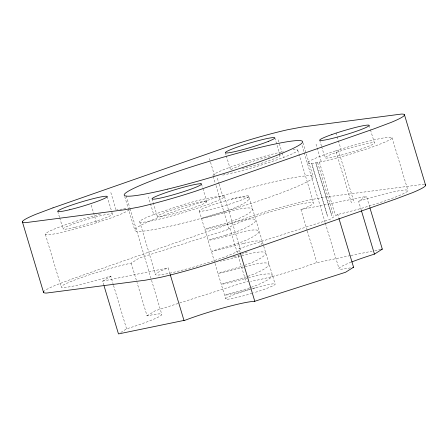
<?xml version="1.0" encoding="UTF-8"?>
<svg xmlns="http://www.w3.org/2000/svg" width="448" height="448" viewBox="0 0 448 448"><rect width="100%" height="100%" fill="white"/><g stroke="black" fill="none" stroke-linecap="round" stroke-linejoin="round"><path stroke-width="0.34" stroke-dasharray="2.24 1.68" d="M129.898 209.406L129.388 209.866M129.265 209.972C117.818 216.485 104.871 219.867 92.456 224.056A44.246 3.78 -16.7 0 1 45.59 233.654A44.246 3.78 -16.7 0 1 101.399 213.735M361.222 210.028L358.618 201.342L366.47 196.342L369.673 207.032M103.846 285.158L102.648 281.154L111.642 275.789M120.792 332.483L126.566 328.86L128.195 328.345A44.246 3.78 -16.7 0 0 160.35 315.941A44.246 3.78 -16.7 0 0 147.79 315.728L147.045 315.89L137.021 282.481M113.333 284.766L110.729 276.08L108.293 276.836A44.246 3.78 -16.7 0 1 62.658 285.466A44.246 3.78 -16.7 0 1 128.968 263.603L131.208 263.105L139.339 258.031L230.126 228.844L237.345 252.896M147.045 315.89L155.176 310.811L246.361 281.652A44.246 3.78 -16.7 0 0 248.181 281.574M170.016 273.879L168.213 267.865L166.824 268.408A44.246 3.78 -16.7 0 0 186.323 269.086A44.246 3.78 -16.7 0 0 239.501 248.702L238.991 248.646L240.195 252.655M222.774 175.09C244.098 170.716 265.009 164.349 285.387 156.722A44.246 3.78 -16.7 0 0 293.121 149.839M153.714 214.57L150.993 215.628A44.246 3.78 -16.7 0 0 170.492 216.3A44.246 3.78 -16.7 0 0 223.664 195.916C199.612 198.19 176.478 206.814 153.714 214.57L148.434 196.974M350.224 255.623L315.162 263.015A44.246 3.78 -16.7 0 1 250.611 281.294M307.154 230.322L300.938 209.614L301.224 209.502A44.246 3.78 -16.7 0 0 282.985 208.354A44.246 3.78 -16.7 0 0 229.846 228.827L230.126 228.844M335.787 150.808L343.98 148.187A44.246 3.78 -16.7 0 1 390.533 139.3A44.246 3.78 -16.7 0 1 323.008 161.398L314.384 163.083L308.868 163.604A44.246 3.78 -16.7 0 1 335.787 150.808L351.624 203.588M238.991 248.646L329.778 219.464L337.73 214.424L338.845 214.183A44.246 3.78 -16.7 0 0 406.37 192.08A44.246 3.78 -16.7 0 0 359.811 200.967L358.618 201.342M337.159 214.547L337.73 214.424L338.733 217.767M116.648 210.05L118.042 209.759M300.938 209.614L366.47 196.342M102.648 281.154L168.213 267.865M350.907 255.483L372.064 251.199M374.797 250.645L380.257 249.542M119.846 209.406L126.022 208.454M392.101 137.732L407.938 190.512M369.146 125.367L370.322 129.282M370.518 129.931L374.427 142.962A25.81 2.206 -16.7 0 1 338.436 155.792A25.81 2.206 -16.7 0 1 335.849 152.606L337.165 152.141A25.81 2.206 -16.7 0 1 374.427 142.962M336.028 132.854L337.008 136.114M337.204 136.763L338.178 140.022M338.374 140.672L340.917 149.145M338.33 149.974L354.166 202.759M319.71 140.218L321.468 146.082M321.664 146.737L324.99 157.814M316.042 144.172L321.322 161.767M319.402 162.165L335.238 214.95M317.598 162.518L333.435 215.303M315.924 162.826L331.761 215.611L315.661 162.87M311.724 163.447L327.561 216.227L311.528 163.464M302.949 142.783L313.107 176.641M302.042 145.488L303.996 152.006M304.192 152.656L325.164 222.55M325.36 223.216L338.99 268.649M297.746 150.125L313.583 202.91M307.356 230.994L316.775 262.394M278.214 139.854L281.926 152.236M282.122 152.891L283.494 157.45M274.826 137.889L280.101 155.484M248.73 196.174A25.81 2.206 -16.7 0 1 211.848 209.177A25.81 2.206 -16.7 0 1 211.422 205.318A25.81 2.206 -16.7 0 1 248.73 196.174L263.525 245.493M263.726 246.159L275.122 284.144A25.81 2.206 -16.7 0 1 253.736 292.813M225.366 152.656L226.145 155.26M226.341 155.915L230.642 170.251A25.81 2.206 -16.7 0 1 244.619 163.996A25.81 2.206 -16.7 0 1 270.945 156.447M224.465 196.42L240.302 249.2M217.381 178.248L218.943 183.456M219.139 184.111L222.662 195.838M209.412 158.491L214.497 175.437M238.146 255.567L245.963 281.624M213.203 176.277L215.202 182.958M216.009 185.629L228.838 228.39M201.516 184.055L202.686 187.964M202.882 188.614L206.797 201.645M199.27 210.941L225.663 298.911M152.068 198.878L157.349 216.474M139.675 221.698L155.512 274.484M126.213 195.81L129.73 207.542M130.082 208.746L151.368 279.664M151.57 280.336L161.795 314.406M124.734 196.61L134.893 230.474M110.841 192.567L116.122 210.162M131.208 263.105L136.819 281.814M107.156 196.476L112.431 214.071M91.246 205.19L96.527 222.779M113.534 285.432L126.566 328.86M57.758 211.411L59.517 217.28M59.713 217.93L63.039 229.006M45.388 234.332L61.225 287.118M424.424 184.542A62.686 5.354 -16.7 0 0 422.475 184.447L323.551 197.333L309.03 200.054A62.686 5.354 -16.7 0 0 252.084 216.042L74.116 278.219L56.918 284.687A62.686 5.354 -16.7 0 0 44.162 291.183M279.266 155.165A25.81 2.206 -16.7 0 1 273.566 159.012L272.479 159.438A25.81 2.206 -16.7 0 1 242.329 168.706M350.459 267.854A44.246 3.78 -16.7 0 1 351.103 262.203M213.17 175.806A44.246 3.78 -16.7 0 1 236.079 165.099A44.246 3.78 -16.7 0 1 283.366 151.575M252.218 288.691A25.81 2.206 -16.7 0 1 275.111 284.099M252.19 293.289A25.81 2.206 -16.7 0 1 225.686 298.978A25.81 2.206 -16.7 0 1 250.146 289.302M225.714 235.166A25.469 4.906 -18.6 0 0 254.934 221.911A25.469 4.906 -18.6 0 0 237.132 221.435A25.469 0.582 -14.8 0 1 206.259 229.186A25.469 0.582 -14.8 0 1 222.415 224.168A25.469 4.906 -18.6 0 0 251.636 210.918A25.469 4.906 -18.6 0 0 233.834 210.437A25.469 0.582 -14.8 0 1 202.961 218.193A25.469 0.582 -14.8 0 1 219.117 213.175A25.469 4.906 -18.6 0 0 248.338 199.92A25.469 4.906 -18.6 0 0 230.535 199.444M225.714 235.161A25.469 0.582 -14.8 0 0 209.558 240.184A25.469 0.582 -14.8 0 0 240.43 232.428A25.469 4.906 -18.6 0 1 258.233 232.91A25.469 4.906 -18.6 0 1 229.012 246.159A25.469 0.582 -14.8 0 0 212.856 251.177A25.469 0.582 -14.8 0 0 243.729 243.426M243.729 243.421A25.469 4.906 -18.6 0 1 259.375 245.812M247.223 252.09A25.469 4.906 -18.6 0 1 241.87 254.145M239.859 254.845A25.469 4.906 -18.6 0 1 235.306 256.301M234.802 256.452A25.469 4.906 -18.6 0 1 232.31 257.158M251.266 287.308A25.469 4.906 -18.6 0 0 272.082 275.716A25.469 4.906 -18.6 0 0 253.624 276.41A25.469 0.582 -14.8 0 1 247.548 278.04M249.754 287.834A25.469 4.906 -18.6 0 1 242.211 290.142A25.469 0.582 -14.8 0 0 226.055 295.159A25.469 0.582 -14.8 0 0 256.922 287.409M247.968 276.315A25.469 4.906 -18.6 0 0 268.783 264.718A25.469 4.906 -18.6 0 0 250.326 265.412A25.469 0.582 -14.8 0 1 219.453 273.168A25.469 0.582 -14.8 0 1 235.609 268.15A25.469 4.906 -18.6 0 0 243.158 265.843M246.456 276.836A25.469 4.906 -18.6 0 1 238.913 279.149A25.469 0.582 -14.8 0 0 221.973 284.29A25.469 0.582 -14.8 0 0 247.033 278.18M244.67 265.317A25.469 4.906 -18.6 0 0 265.485 253.725A25.469 4.906 -18.6 0 0 247.027 254.419A25.469 0.582 -14.8 0 1 240.946 256.054M240.43 256.189A25.469 0.582 -14.8 0 1 220.517 261.223M206.248 201.382L205.873 201.348A25.81 2.206 -16.7 0 0 164.724 212.582A25.81 2.206 -16.7 0 0 174.983 213.371A25.81 2.206 -16.7 0 0 206.248 201.382M75.113 227.276A25.81 2.206 -16.7 0 0 112.465 214.206A25.81 2.206 -16.7 0 0 75.628 223.138A25.81 2.206 -16.7 0 0 75.113 227.276M178.231 224.302A93.106 7.952 -16.7 0 0 313.197 177.134A93.106 7.952 -16.7 0 0 180.572 209.233A93.106 7.952 -16.7 0 0 178.231 224.302"/><path stroke-width="0.67" d="M351.736 261.957A44.246 3.78 -16.7 0 1 372.59 254.71L374.455 254.122L382.306 249.122L369.874 207.698M338.929 218.434L353.562 267.21L345.61 272.244L254.33 301.403A44.246 3.78 -16.7 0 0 185.382 320.135L118.479 333.934L104.048 285.83M352.996 267.333L353.562 267.21M380.94 249.402L382.306 249.122M404.438 114.705L425.6 185.242M361.424 210.694L374.455 254.122M240.397 253.327L254.828 301.431M170.218 274.546L184.05 320.65M22.4 221.872L43.562 292.415M425.443 184.934A62.686 5.354 -16.7 0 1 412.199 192.802L394.996 199.276L217.028 261.447A62.686 5.354 -16.7 0 1 160.082 277.441L145.566 280.162L46.637 293.048A62.686 5.354 -16.7 0 1 43.725 291.665M425.051 184.705A62.686 5.354 -16.7 0 1 425.275 184.811M268.29 141.417L267.198 141.842A25.81 2.206 -16.7 0 1 226.201 152.981L225.848 152.942A25.81 2.206 -16.7 0 1 256.76 141.075A25.81 2.206 -16.7 0 1 268.29 141.417M53.004 207.838L35.801 214.312A62.686 5.354 -16.7 0 0 25.525 222.667L124.449 209.782L138.97 207.066A62.686 5.354 -16.7 0 0 195.916 191.072L373.884 128.895L391.082 122.427A62.686 5.354 -16.7 0 0 401.363 114.072L302.434 126.952L287.918 129.674A62.686 5.354 -16.7 0 0 230.972 145.667L53.004 207.838M331.884 134.546L330.574 135.01A25.81 2.206 -16.7 0 0 333.155 138.197A25.81 2.206 -16.7 0 0 369.146 125.367A25.81 2.206 -16.7 0 0 331.884 134.546M200.967 183.786L200.592 183.758A25.81 2.206 -16.7 0 0 159.443 194.986A25.81 2.206 -16.7 0 0 169.702 195.782A25.81 2.206 -16.7 0 0 200.967 183.786M167.675 189.118A93.106 7.952 -16.7 0 0 302.641 141.949A93.106 7.952 -16.7 0 0 170.016 174.042A93.106 7.952 -16.7 0 0 167.675 189.118M69.838 209.681A25.81 2.206 -16.7 0 0 107.184 196.61A25.81 2.206 -16.7 0 0 70.347 205.542A25.81 2.206 -16.7 0 0 69.838 209.681"/></g></svg>
